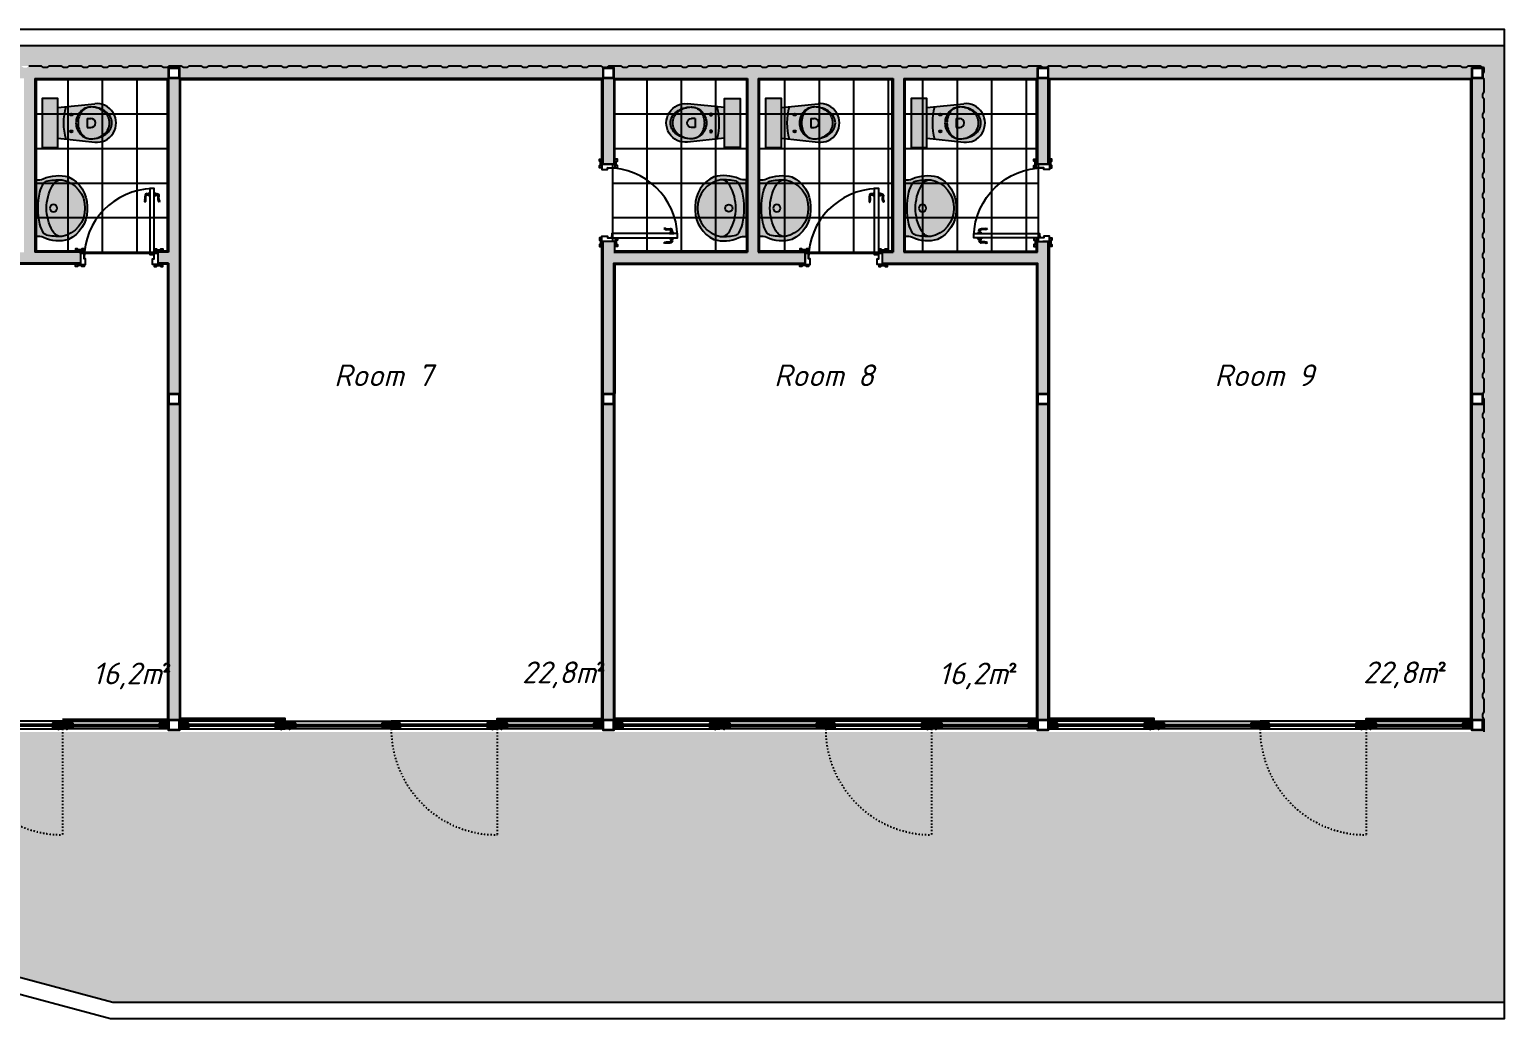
# Model space of a CAD drawing. Header units: millimetres. Extents: x 6401 to 50901, y 3799 to 12899.
# Drawn here: x 37321 to 50901, y 3799 to 12899 of the extents above; entities that cross this region are included whole.
import ezdxf

# ---------------------------------------------------------------- set-up
doc = ezdxf.new("R2010")
doc.units = ezdxf.units.MM
doc.linetypes.add('ACAD_ISO03W100', pattern=[30, 12, -18])
for name, color, linetype in [('1', 7, 'Continuous'), ('dim', 4, 'Continuous'), ('doors', 4, 'Continuous'), ('dwgmodels.com', 250, 'Continuous'), ('floor', 172, 'Continuous'), ('furniture', 34, 'Continuous'), ('Sanitary', 144, 'Continuous'), ('txt', 10, 'Continuous'), ('wall', 5, 'Continuous')]:
    doc.layers.add(name, color=color, linetype=linetype)
doc.styles.add('ISO', font='isocpeui.ttf')
pattern_1 = [(90, (-84311.5, -4706.32), (-317.5, 3e-14), []), (180, (-84311.5, -4706.32), (-3e-14, -317.5), [])]

# ---------------------------------------------------------------- blocks, each defined once
blk = doc.blocks.new('e')
h = blk.add_hatch(color=254)
edge = h.paths.add_edge_path()
edge.add_arc((17, -390), 130, 67.9226, 97.6214, ccw=False)
edge.add_arc((209, 54), 354, 246.2851, 284.7848)
edge.add_arc((174, -19), 297, 294.8814, 360.0644)
edge.add_arc((-1337, 22), 1808, 358.7186, 359.958)
edge.add_arc((170, 16), 301, 0.9533, 64.6918)
edge.add_arc((207, -30), 331, 73.8147, 114.6353)
edge.add_arc((18, 382), 122, 261.5076, 294.3542, ccw=False)
edge.add_arc((164867, 0), 164867, 179.90918, 180.09082)
blk.add_lwpolyline([(0, -261, -0.130316), (66, -270, 0.169585), (299, -288, 0.29234), (471, -18, 0.005408), (471, 21, 0.285511), (299, 288, 0.180021), (69, 271, -0.14431), (0, 261, 0.000793), (0, -261, 0.205477)], format="xyb")
blk.add_circle((161, 0), 33.4)
for centre, radius, start, end in [((674, 0), 655, 167.0046, 192.9954), ((290, 90), 260, 147.6742, 167.2892), ((107, 203), 45.8, 107.1754, 145.116), ((222, -354), 615, 88.5892, 102.0099), ((514, 0), 417, 150.1733, 209.8267), ((335, 92), 217, 135.3624, 147.7316), ((226, 192), 68.6, 80.7198, 131.1067), ((195, 8), 255, 358.1917, 80.5128), ((195, -8), 255, 279.4872, 1.8083), ((290, -90), 260, 192.7108, 212.3258), ((107, -203), 45.8, 214.884, 252.8246), ((222, 354), 615, 257.9901, 271.4108), ((335, -92), 217, 212.2684, 224.6376), ((226, -192), 68.6, 228.8933, 279.2802)]:
    blk.add_arc(centre, radius, start, end)
blk = doc.blocks.new('door-handle')
at = {"color": 0}
for p, q in [((-32, 10), (-32, -10)), ((-30, 9), (-32, 9)), ((-30, 9), (-30, -9)), ((-19, 9), (-21, 9)), ((-21, 9), (-21, -9)), ((-19, 10), (-19, -10)), ((-9, 10), (-19, 10)), ((0, 25), (-9, 25)), ((-9, 25), (-9, -25)), ((0, -25), (0, 25)), ((-62, -93), (-61, -94)), ((-32, -10), (-40, -10)), ((-30, -9), (-32, -9)), ((-19, -9), (-21, -9)), ((-9, -10), (-19, -10)), ((-9, -25), (0, -25))]:
    blk.add_line(p, q, dxfattribs=at)
for centre, radius, start, end in [((-34, -15), 25, 84.355, 191.5747), ((-25, 16), 8.47, 237.8902, 302.1098), ((-39, -82), 25.1, 149.3294, 204.9726), ((-91, -62), 42.6, 313.5613, 358.1692), ((-243, -39), 185, 350.5395, 5.9914), ((-90, -63), 42.6, 313.5613, 358.1692), ((-40, -20), 9.55, 85.9769, 192.3257), ((-596, -62), 548, 359.693, 4.1861), ((-25, -16), 8.47, 57.8902, 122.1098)]:
    blk.add_arc(centre, radius, start, end, dxfattribs=at)
blk = doc.blocks.new('door 710 top')
at = {"layer": 'doors', "color": 34, "linetype": 'ByBlock'}
for points in [[(-32, 30), (-32, 636), (-72, 636), (-72, 30), (-32, 29)], [(-678, 62), (-678, 82), (-698, 82), (-698, 72), (-738, 72), (-738, 82), (-758, 82), (-758, 62)], [(-710, 62), (-710, -62), (-663, -62), (-663, -10), (-678, -10), (-678, 62), (-710, 62)], [(0, 62), (0, -62), (-47, -62), (-47, -10), (-32, -10), (-32, 62), (0, 62)], [(-32, 62), (-32, 82), (-12, 82), (-12, 72), (28, 72), (28, 82), (48, 82), (48, 62)], [(-678, -62), (-678, -82), (-698, -82), (-698, -72), (-738, -72), (-738, -82), (-758, -82), (-758, -62)], [(-32, -62), (-32, -82), (-12, -82), (-12, -72), (28, -72), (28, -82), (48, -82), (48, -62)]]:
    blk.add_lwpolyline(points, dxfattribs=at)
at = {"layer": 'doors', "color": 30}
blk.add_arc((-32, -10), 646, 91.7733, 180, dxfattribs=at)
at = {"layer": 'doors', "color": 34, "linetype": 'ByBlock', "xscale": 0.753012053319253, "yscale": 0.753012053319253, "zscale": 0.07530120532436947, "rotation": 3.100265531844592e-08}
blk.add_blockref('door-handle', (-72, 582), dxfattribs=at)
at = {"layer": 'doors', "color": 34, "linetype": 'ByBlock', "extrusion": (0, 0, -1), "xscale": 0.7530120532028377, "yscale": 0.7530120532028377, "zscale": -0.07530120532436947, "rotation": 3.100265532323891e-08}
blk.add_blockref('door-handle', (32, 582), dxfattribs=at)
blk = doc.blocks.new('Joint-K7335')
at = {"layer": '1', "color": 7}
for points in [[(4, 11, -0.206505), (4, 12, -0.277528), (5, 12), (5, 12, 0.626267), (5, 11, 0.131441), (6, 12), (6, 18, 0.509109), (5, 18, -0.294424), (2, 18, 0.173488), (1, 19), (0, 19), (0, 2, 0.415334), (1, 1, 0.048115), (1, 1, 0.113375), (2, 1), (4, 3, 0.235966), (4, 3), (4, 3, 0.247659), (4, 3, 0.287937), (4, 3), (2, 2, -0.576722), (2, 3), (2, 3, -0.235966), (2, 3), (4, 5, 0.235966), (4, 5), (4, 6, 0.247659), (4, 6, 0.287937), (4, 6), (2, 5, -0.576722), (2, 5), (2, 6, -0.384094), (3, 7, -0.021813), (3, 7), (7, 7), (7, 8, 0.333043), (6, 8, -0.293245), (5, 9, 0.008528), (5, 9, 0.265517), (5, 9, 0.023748), (5, 10, -0.356149), (4, 11, -0.356149)], [(3, 11, 0.355005), (5, 9, -0.567624), (5, 9, -0.24708), (4, 9), (2, 9, -0.351704), (1, 10), (1, 13, -0.414214), (2, 13), (2, 13, 0.277073), (2, 13), (4, 17, -0.041112), (4, 17), (4, 18, -0.50666), (5, 18, -0.2771), (5, 17), (5, 13, 0.213422), (5, 13, -0.886227), (4, 13, 0.250571), (3, 11)]]:
    blk.add_lwpolyline(points, format="xyb", dxfattribs=at)
blk.add_lwpolyline([(2, 18, 0.632714), (1, 18), (1, 14, 0.78091), (2, 14), (3, 17, -0.117333), (3, 17, 1.218085), (3, 17, -0.285776), (3, 17, -0.145588)], format="xyb", close=True, dxfattribs=at)
blk = doc.blocks.new('reeeet')
h = blk.add_hatch()
h.set_pattern_fill('ANSI31', color=4, style=0)
h.set_pattern_definition([(45, (-123012.3033, -7117.7356), (-2.24506403, 2.24506403), [])])
edge = h.paths.add_edge_path()
edge.add_line((42, 7), (48, 7))
edge.add_line((48, 7), (48, 17))
edge.add_line((48, 17), (45, 18))
edge.add_arc((46, 20), 1.5, 180, 239.8863, ccw=False)
edge.add_line((45, 20), (45, 23))
edge.add_line((45, 23), (45, 23))
edge.add_line((45, 23), (86, 23))
edge.add_line((86, 23), (86, 22))
edge.add_arc((86, 16), 6, 0, 90, ccw=False)
edge.add_line((92, 16), (93, 16))
edge.add_line((93, 16), (93, 12))
edge.add_line((93, 12), (78, 12))
edge.add_line((78, 12), (78, 5))
edge.add_line((78, 5), (73, 5))
edge.add_line((73, 5), (73, -3))
edge.add_line((73, -3), (78, -3))
edge.add_line((78, -3), (78, -28))
edge.add_line((78, -28), (41, -28))
edge.add_line((41, -28), (41, -27))
edge.add_line((41, -27), (41, -7))
edge.add_line((41, -7), (42, -7))
edge.add_line((42, -7), (48, -7))
edge.add_line((48, -7), (48, 0))
edge.add_line((48, 0), (42, 4))
edge.add_line((42, 4), (42, 7))
edge.add_line((42, 7), (42, 7))
edge = h.paths.add_edge_path()
edge.add_line((79, -17), (84, -17))
edge.add_line((84, -17), (84, -16))
edge.add_line((84, -16), (93, -16))
edge.add_line((93, -16), (93, -26))
edge.add_arc((93, -30), 3.87, 88.7048, 161.2792)
edge.add_arc((86, -27), 3.87, 268.7048, 341.2792, ccw=False)
edge.add_line((86, -31), (86, -33))
edge.add_line((86, -33), (76, -33))
edge.add_line((76, -33), (75, -28))
edge.add_line((75, -28), (78, -28))
edge.add_line((78, -28), (79, -17))
edge = h.paths.add_edge_path()
edge.add_line((40, -8), (40, -28))
edge.add_arc((40, -34), 6.75, 90, 180)
edge.add_line((33, -34), (33, -35))
edge.add_line((33, -35), (0, -35))
edge.add_line((0, -35), (0, 35))
edge.add_line((0, 35), (44, 35))
edge.add_line((44, 35), (44, 34))
edge.add_arc((44, 28), 6, 0, 90, ccw=False)
edge.add_line((50, 28), (51, 28))
edge.add_line((51, 28), (51, 25))
edge.add_line((51, 25), (43, 25))
edge.add_line((43, 25), (43, 16))
edge.add_line((43, 16), (46, 13))
edge.add_line((46, 13), (46, 11))
edge.add_line((46, 11), (46, 11))
edge.add_line((46, 11), (33, 11))
edge.add_line((33, 11), (33, 8))
edge.add_line((33, 8), (38, 8))
edge.add_line((38, 8), (38, 6))
edge.add_line((38, 6), (40, 6))
edge.add_line((40, 6), (40, 4))
edge.add_line((40, 4), (46, -1))
edge.add_line((46, -1), (46, -2))
edge.add_line((46, -2), (46, -3))
edge.add_line((46, -3), (33, -3))
edge.add_line((33, -3), (33, -6))
edge.add_line((33, -6), (38, -6))
edge.add_line((38, -6), (38, -8))
at = {"ltscale": 10}
h = blk.add_hatch(dxfattribs=at)
h.set_pattern_fill('BRASS', color=4, scale=0.225, angle=-45, style=0)
h.set_pattern_definition([(315, (-1918.9014, -591.9627), (1.0102788, 1.0102788), []), (315, (-1918.3963, -591.4576), (1.0102788, 1.0102788), [0.714375, -0.3571875])])
h.paths.add_polyline_path([(81, 12), (81, 9), (90, 9), (90, 12)])
h = blk.add_hatch(dxfattribs=at)
h.set_pattern_fill('ANGLE', color=4, scale=0.1125, angle=-45, style=0)
h.set_pattern_definition([(315, (-1918.9014, -591.9627), (0.55565335, 0.55565335), [0.5715, -0.2143125]), (45, (-1918.9014, -591.9627), (-0.55565335, 0.55565335), [0.5715, -0.2143125])])
h.paths.add_polyline_path([(90, 12), (90, 9), (93, 9), (93, 12)])
h = blk.add_hatch()
h.set_pattern_fill('ANSI31', color=4, style=0)
h.set_pattern_definition([(45, (-123009.8033, -7117.7356), (-2.24506403, 2.24506403), [])])
edge = h.paths.add_edge_path()
edge.add_line((908, 12), (892, 12))
edge.add_line((892, 12), (892, 16))
edge.add_line((892, 16), (894, 16))
edge.add_arc((900, 16), 6, 90, 180, ccw=False)
edge.add_line((900, 22), (900, 23))
edge.add_line((900, 23), (930, 23))
edge.add_line((930, 23), (930, 10))
edge.add_line((930, 10), (926, 10))
edge.add_line((926, 10), (926, -20))
edge.add_line((926, -20), (930, -20))
edge.add_line((930, -20), (930, -28))
edge.add_line((930, -28), (908, -28))
edge.add_line((908, -28), (908, -3))
edge.add_line((908, -3), (912, -3))
edge.add_line((912, -3), (912, 5))
edge.add_line((912, 5), (908, 5))
edge.add_line((908, 5), (908, 12))
h.paths.add_polyline_path([(922, 24), (922, 35), (975, 35), (975, -36), (922, -36), (922, -29), (931, -29), (931, -19), (926, -19), (926, 9), (931, 9), (931, 24)])
edge = h.paths.add_edge_path()
edge.add_line((907, -17), (902, -17))
edge.add_line((902, -17), (902, -16))
edge.add_line((902, -16), (892, -16))
edge.add_line((892, -16), (892, -26))
edge.add_arc((893, -30), 3.87, 18.7208, 91.2952, ccw=False)
edge.add_arc((900, -28), 3.87, 198.7208, 271.2952)
edge.add_line((900, -32), (900, -33))
edge.add_line((900, -33), (910, -33))
edge.add_line((910, -33), (911, -28))
edge.add_line((911, -28), (907, -28))
edge.add_line((907, -28), (907, -17))
h = blk.add_hatch(dxfattribs=at)
h.set_pattern_fill('ANGLE', color=4, scale=0.1125, angle=-45, style=0)
h.set_pattern_definition([(225, (2904.7764, -591.9627), (-0.55565335, 0.55565335), [0.5715, -0.2143125]), (135, (2904.7764, -591.9627), (0.55565335, 0.55565335), [0.5715, -0.2143125])])
h.paths.add_polyline_path([(896, 12), (896, 9), (892, 9), (892, 12)])
h = blk.add_hatch(dxfattribs=at)
h.set_pattern_fill('BRASS', color=4, scale=0.225, angle=-45, style=0)
h.set_pattern_definition([(225, (2904.7764, -591.9627), (-1.0102788, 1.0102788), []), (225, (2904.2713, -591.4576), (-1.0102788, 1.0102788), [0.714375, -0.3571875])])
h.paths.add_polyline_path([(904, 12), (904, 9), (896, 9), (896, 12)])
h = blk.add_hatch(dxfattribs=at)
h.set_pattern_fill('ANGLE', color=4, scale=0.1125, angle=-45, style=0)
h.set_pattern_definition([(315, (-1918.9014, -601.7127), (0.55565335, 0.55565335), [0.5715, -0.2143125]), (45, (-1918.9014, -601.7127), (-0.55565335, 0.55565335), [0.5715, -0.2143125])])
edge = h.paths.add_edge_path()
edge.add_line((78, -16), (80, -16))
edge.add_line((80, -16), (80, -14))
edge.add_arc((79, -14), 1.16, 14.793, 165.207)
edge.add_line((78, -14), (78, -16))
h = blk.add_hatch(dxfattribs=at)
h.set_pattern_fill('ANGLE', color=4, scale=0.1125, angle=-45, style=0)
h.set_pattern_definition([(315, (-1923.0264, -601.7127), (0.55565335, 0.55565335), [0.5715, -0.2143125]), (45, (-1923.0264, -601.7127), (-0.55565335, 0.55565335), [0.5715, -0.2143125])])
edge = h.paths.add_edge_path()
edge.add_line((78, -17), (83, -17))
edge.add_arc((82, -16), 0.938, 306.8699, 413.1301)
edge.add_line((83, -16), (78, -16))
edge.add_arc((79, -16), 0.926, 125.8841, 234.1159)
h = blk.add_hatch(dxfattribs=at)
h.set_pattern_fill('ANGLE', color=4, scale=0.1125, angle=-45, style=0)
h.set_pattern_definition([(225, (2908.9014, -601.7127), (-0.55565335, 0.55565335), [0.5715, -0.2143125]), (135, (2908.9014, -601.7127), (0.55565335, 0.55565335), [0.5715, -0.2143125])])
edge = h.paths.add_edge_path()
edge.add_line((907, -17), (903, -17))
edge.add_arc((904, -16), 0.938, 126.8699, 233.1301, ccw=False)
edge.add_line((903, -16), (907, -16))
edge.add_arc((907, -16), 0.926, -54.1159, 54.1159, ccw=False)
h = blk.add_hatch(dxfattribs=at)
h.set_pattern_fill('ANGLE', color=4, scale=0.1125, angle=-45, style=0)
h.set_pattern_definition([(225, (2904.7764, -601.7127), (-0.55565335, 0.55565335), [0.5715, -0.2143125]), (135, (2904.7764, -601.7127), (0.55565335, 0.55565335), [0.5715, -0.2143125])])
edge = h.paths.add_edge_path()
edge.add_line((908, -16), (906, -16))
edge.add_line((906, -16), (906, -14))
edge.add_arc((907, -14), 1.16, 14.793, 165.207, ccw=False)
edge.add_line((908, -14), (908, -16))
at = {"color": 8}
for p, q in [((44, 35), (922, 35)), ((922, -36), (47, -36))]:
    blk.add_line(p, q, dxfattribs=at)
at = {"color": 4, "ltscale": 10}
for p, q in [((78, 10), (80, -13)), ((80, 10), (78, -13)), ((80, -16), (80, 9)), ((906, 10), (908, -13)), ((908, 10), (906, -13)), ((36, -22), (36, -29)), ((45, -22), (45, -29))]:
    blk.add_line(p, q, dxfattribs=at)
at = {"color": 7}
for p, q in [((80, 6), (906, 6)), ((80, -12), (906, -12))]:
    blk.add_line(p, q, dxfattribs=at)
for p, q in [((906, -16), (906, 9)), ((930, 10), (926, 10)), ((38, -8), (40, -8)), ((922, -28), (922, -36))]:
    blk.add_line(p, q)
for points in [[(40, -8), (40, -28, 0.414214), (33, -34), (33, -35), (0, -35), (0, 35), (44, 35), (44, 34, -0.414214), (50, 28), (51, 28), (51, 25), (43, 25), (43, 16), (46, 13), (46, 11), (46, 11), (33, 11), (33, 8), (38, 8), (38, 6), (40, 6), (40, 4), (46, -1), (46, -2), (46, -3), (33, -3), (33, -6), (38, -6), (38, -8)], [(908, 12), (892, 12), (892, 16), (894, 16, -0.414214), (900, 22), (900, 23), (930, 23), (930, 10), (926, 10), (926, -20), (930, -20), (930, -28), (908, -28), (908, -3), (912, -3), (912, 5), (908, 5), (908, 12)]]:
    blk.add_lwpolyline(points, format="xyb", dxfattribs=at)
for points in [[(42, 7), (48, 7), (48, 17), (45, 18, -0.267417), (45, 20), (45, 23), (45, 23), (86, 23), (86, 22, -0.414214), (92, 16), (93, 16), (93, 12), (78, 12), (78, 5), (73, 5), (73, -3), (78, -3), (78, -28), (41, -28), (41, -27), (41, -7), (42, -7), (48, -7), (48, 0), (42, 4), (42, 7)], [(79, -17), (84, -17), (84, -16), (93, -16), (93, -26, 0.327693), (90, -29, -0.327693), (86, -31), (86, -33), (76, -33), (75, -28), (78, -28), (79, -17)], [(907, -17), (902, -17), (902, -16), (892, -16), (892, -26, -0.327693), (896, -29, 0.327693), (900, -32), (900, -33), (910, -33), (911, -28), (907, -28), (907, -17)]]:
    blk.add_lwpolyline(points, format="xyb", close=True, dxfattribs=at)
at = {"color": 4, "ltscale": 10}
for points in [[(78, -13), (80, -13), (80, 10), (78, 10)], [(81, 12), (81, 9), (90, 9), (90, 12)], [(90, 12), (90, 9), (93, 9), (93, 12)], [(896, 12), (896, 9), (892, 9), (892, 12)], [(904, 12), (904, 9), (896, 9), (896, 12)], [(908, -13), (906, -13), (906, 10), (908, 10)], [(40, -22), (36, -22), (36, -8), (40, -8)], [(41, -22), (45, -22), (46, -8), (42, -8)]]:
    blk.add_lwpolyline(points, close=True, dxfattribs=at)
at = {"color": 7}
for points in [[(89, -9), (89, 3), (85, 3), (85, 2), (80, 0), (80, -7), (85, -8), (85, -9)], [(89, -9), (89, 2), (86, 2), (86, 2), (81, 0), (81, -6), (86, -8), (86, -9)], [(896, -9), (896, 3), (900, 3), (900, 2), (906, 0), (906, -7), (900, -8), (900, -9)], [(896, -9), (896, 2), (899, 2), (899, 2), (905, 0), (905, -6), (899, -8), (899, -9)]]:
    blk.add_lwpolyline(points, close=True, dxfattribs=at)
blk.add_lwpolyline([(922, 24), (922, 35), (975, 35), (975, -36), (922, -36), (922, -29), (931, -29), (931, -19), (926, -19), (926, 9), (931, 9), (931, 24), (922, 24)], dxfattribs=at)
at = {"color": 4, "ltscale": 10}
for points in [[(78, -16), (80, -16), (80, -14, 0.770201), (78, -14)], [(78, -17), (83, -17, 0.5), (83, -16), (78, -16, 0.5108)], [(907, -17), (903, -17, -0.5), (903, -16), (907, -16, -0.5108)], [(908, -16), (906, -16), (906, -14, -0.770201), (908, -14)]]:
    blk.add_lwpolyline(points, format="xyb", close=True, dxfattribs=at)
at = {"color": 7}
for radius in [6.56, 5.25]:
    blk.add_circle((40, -34), radius, dxfattribs=at)
at = {"layer": 'wall', "color": 4, "ltscale": 10, "xscale": 0.75, "yscale": 0.75, "zscale": 0.75, "rotation": 270}
for p in [(33, 11), (33, -3)]:
    blk.add_blockref('Joint-K7335', p, dxfattribs=at)
blk = doc.blocks.new('aswe34')
at = {"layer": 'dim', "color": 8, "linetype": 'ACAD_ISO03W100'}
blk.add_line((-975, -35), (-975, -1010), dxfattribs=at)
blk.add_arc((-975, -35), 975, 180.0309, 270, dxfattribs=at)
at = {"color": 4, "xscale": -1}
for p in [(-2925, 0), (-975, 0)]:
    blk.add_blockref('reeeet', p, dxfattribs=at)
at = {"color": 4}
for p in [(-2925, 0), (-975, 0)]:
    blk.add_blockref('reeeet', p, dxfattribs=at)
blk = doc.blocks.new('t')
at = {"linetype": 'ByBlock'}
h = blk.add_hatch(color=254, dxfattribs=at)
h.paths.add_polyline_path([(-145, 141), (-484, 177, 1.109549), (-484, -177), (-145, -141)])
h.paths.add_polyline_path([(0, 225), (-145, 225), (-145, -225), (0, -225)])
at = {"color": 0}
for p, q in [((-145, 141), (-484, 177)), ((-415, 41), (-448, 41)), ((-415, -41), (-415, 41)), ((-415, -41), (-448, -41)), ((-145, -141), (-484, -177))]:
    blk.add_line(p, q, dxfattribs=at)
blk.add_line((-145, 141), (-145, -141))
for centre in [(-268, 78), (-268, -77)]:
    blk.add_circle(centre, 9.95, dxfattribs=at)
for centre, radius, start, end in [((-502, 0), 178, 84.0546, 275.9454), ((-448, -109), 256, 90, 107.3785), ((-448, -55), 202, 90, 109.4203), ((-448, -55), 202, 90, 109.4203), ((-448, 50), 96.8, 62.905, 90), ((-448, 17), 129, 66.1873, 90), ((-448, 17), 129, 66.1873, 90), ((-460, 26), 124, 38.9942, 62.905), ((-760, 0), 564, 344.7124, 15.2876), ((-530, 0), 112, 151.268, 180), ((-530, 0), 112, 180, 208.732), ((-491, -22), 157, 127.0738, 151.268), ((-495, 0), 125, 154.0498, 180), ((-495, 0), 125, 154.0498, 180), ((-495, 0), 125, 180, 205.9502), ((-495, 0), 125, 180, 205.9502), ((-472, -11), 151, 130.4025, 154.0498), ((-472, -11), 151, 130.4025, 154.0498), ((-465, -56), 200, 107.3785, 127.0738), ((-458, -28), 173, 109.4203, 130.4025), ((-458, -28), 173, 109.4203, 130.4025), ((-448, 0), 41.2, 90, 270), ((-452, 9), 138, 43.1854, 66.1873), ((-452, 9), 138, 43.1854, 66.1873), ((-480, 10), 149, 18.5391, 38.9942), ((-458, 3), 146, 21.2448, 43.1854), ((-458, 3), 146, 21.2448, 43.1854), ((-510, 0), 180, 0, 18.5391), ((-510, 0), 180, 341.4609, 0), ((-467, 0), 156, 0, 21.2448), ((-467, 0), 156, 0, 21.2448), ((-467, 0), 156, 338.7552, 0), ((-467, 0), 156, 338.7552, 0), ((-491, 22), 157, 208.732, 232.9262), ((-472, 11), 151, 205.9502, 229.5975), ((-472, 11), 151, 205.9502, 229.5975), ((-465, 56), 200, 232.9262, 252.6215), ((-458, 28), 173, 229.5975, 250.5797), ((-458, 28), 173, 229.5975, 250.5797), ((-448, 109), 256, 252.6215, 270), ((-448, 55), 202, 250.5797, 270), ((-448, 55), 202, 250.5797, 270), ((-448, -17), 129, 270, 293.8127), ((-448, -17), 129, 270, 293.8127), ((-460, -26), 124, 297.095, 321.0058), ((-452, -9), 138, 293.8127, 316.8146), ((-452, -9), 138, 293.8127, 316.8146), ((-480, -10), 149, 321.0058, 341.4609), ((-458, -3), 146, 316.8146, 338.7552), ((-458, -3), 146, 316.8146, 338.7552), ((-448, -50), 96.8, 270, 297.095)]:
    blk.add_arc(centre, radius, start, end, dxfattribs=at)
at = {"layer": 'furniture', "color": 0}
blk.add_lwpolyline([(-145, 225), (-145, -225), (0, -225), (0, 225), (-145, 225)], dxfattribs=at)

msp = doc.modelspace()

# ---------------------------------------------------------------- hatches: boundary and pattern name
at = {"true_color": 0x000000}
h = msp.add_hatch(dxfattribs=at)
h.set_pattern_fill('HONEY', color=18, scale=50, style=0)
h.set_pattern_definition([(0, (-24030.59, -16846.84), (238.125, 137.48153), [158.75, -317.5]), (120, (-24030.59, -16846.84), (-238.125, 137.48153), [158.75, -317.5]), (60, (-24030.59, -16846.84), (5e-07, 274.96307), [-317.5, 158.75])])
h.paths.add_polyline_path([(6588, 12562), (50714, 12562), (50714, 6436), (30588, 6436), (30588, 8449), (26714, 8449), (26714, 6436), (6588, 6436)], flags=16)
h.paths.add_polyline_path([(26601, 5949), (26601, 6049), (26701, 6049), (26701, 5949)])
h.paths.add_polyline_path([(30601, 6049), (30701, 6049), (30701, 5949), (30601, 5949)])
h.paths.add_polyline_path([(35842, 4550), (38087, 3949), (50901, 3949), (50901, 12749), (6401, 12749), (6401, 3949), (21597, 3949), (23842, 4550)])
at = {"layer": 'dwgmodels.com', "true_color": 0x212121}
h = msp.add_hatch(color=250, dxfattribs=at)
h.paths.add_polyline_path([(36031, 12449), (37271, 12449), (37271, 10849), (36031, 10849), (36031, 10949), (35931, 10949), (35931, 10849), (34701, 10849), (34701, 10949), (34651, 10949), (34651, 9549), (34701, 9549), (34701, 10749), (37791, 10749), (37791, 10849), (37371, 10849), (37371, 12449), (38601, 12449), (38601, 12499), (34701, 12499), (34701, 12449), (35931, 12449), (35931, 11659), (36031, 11659)])
h.paths.add_polyline_path([(36396, 12562), (36376, 12549), (36346, 12549), (36326, 12562), (36212, 12562), (36192, 12549), (36162, 12549), (36142, 12562), (36028, 12562), (36008, 12549), (35978, 12549), (35958, 12562), (35844, 12562), (35824, 12549), (35794, 12549), (35774, 12562), (35660, 12562), (35640, 12549), (35610, 12549), (35590, 12562), (35476, 12562), (35456, 12549), (35426, 12549), (35406, 12562), (35292, 12562), (35272, 12549), (35242, 12549), (35222, 12562), (35108, 12562), (35088, 12549), (35058, 12549), (35038, 12562), (34924, 12562), (34904, 12549), (34874, 12549), (34854, 12562), (34740, 12562), (34720, 12549), (34701, 12549), (34701, 12499), (38601, 12499), (38601, 12549), (38651, 12549), (38651, 12562), (38604, 12562), (38584, 12549), (38554, 12549), (38534, 12562), (38420, 12562), (38400, 12549), (38370, 12549), (38350, 12562), (38236, 12562), (38216, 12549), (38186, 12549), (38166, 12562), (38052, 12562), (38032, 12549), (38002, 12549), (37982, 12562), (37868, 12562), (37848, 12549), (37818, 12549), (37798, 12562), (37684, 12562), (37664, 12549), (37634, 12549), (37614, 12562), (37500, 12562), (37480, 12549), (37450, 12549), (37430, 12562), (37316, 12562), (37296, 12549), (37266, 12549), (37246, 12562), (37132, 12562), (37112, 12549), (37082, 12549), (37062, 12562), (36948, 12562), (36928, 12549), (36898, 12549), (36878, 12562), (36764, 12562), (36744, 12549), (36714, 12549), (36694, 12562), (36580, 12562), (36560, 12549), (36530, 12549), (36510, 12562)])
h.paths.add_polyline_path([(34601, 9549), (34651, 9549), (34651, 10949), (34601, 10949)])
h.paths.add_polyline_path([(38601, 10849), (38501, 10849), (38501, 10749), (38601, 10749), (38601, 9549), (38651, 9549), (38651, 12449), (38601, 12449)])
h.paths.add_polyline_path([(38651, 9549), (38701, 9549), (38701, 12449), (38651, 12449)])
h = msp.add_hatch(color=250, dxfattribs=at)
h.paths.add_polyline_path([(42601, 12549), (42582, 12562), (42468, 12562), (42448, 12549), (42418, 12549), (42398, 12562), (42284, 12562), (42264, 12549), (42234, 12549), (42214, 12562), (42100, 12562), (42080, 12549), (42050, 12549), (42030, 12562), (41916, 12562), (41896, 12549), (41866, 12549), (41846, 12562), (41732, 12562), (41712, 12549), (41682, 12549), (41662, 12562), (41548, 12562), (41528, 12549), (41498, 12549), (41478, 12562), (41364, 12562), (41344, 12549), (41314, 12549), (41294, 12562), (41180, 12562), (41160, 12549), (41130, 12549), (41110, 12562), (40996, 12562), (40976, 12549), (40946, 12549), (40926, 12562), (40812, 12562), (40792, 12549), (40762, 12549), (40742, 12562), (40628, 12562), (40608, 12549), (40578, 12549), (40558, 12562), (40444, 12562), (40424, 12549), (40394, 12549), (40374, 12562), (40260, 12562), (40240, 12549), (40210, 12549), (40190, 12562), (40076, 12562), (40056, 12549), (40026, 12549), (40006, 12562), (39892, 12562), (39872, 12549), (39842, 12549), (39822, 12562), (39708, 12562), (39688, 12549), (39658, 12549), (39638, 12562), (39524, 12562), (39504, 12549), (39474, 12549), (39454, 12562), (39340, 12562), (39320, 12549), (39290, 12549), (39270, 12562), (39156, 12562), (39136, 12549), (39106, 12549), (39086, 12562), (38972, 12562), (38952, 12549), (38922, 12549), (38902, 12562), (38788, 12562), (38768, 12549), (38738, 12549), (38718, 12562), (38651, 12562), (38651, 12549), (38701, 12549), (38701, 12499), (42601, 12499)])
h.paths.add_polyline_path([(42601, 12499), (38701, 12499), (38701, 12449), (42601, 12449)])
h.paths.add_polyline_path([(42701, 12449), (42651, 12449), (42651, 11659), (42701, 11659)])
h.paths.add_polyline_path([(42651, 12449), (42601, 12449), (42601, 11659), (42651, 11659)])
h = msp.add_hatch(color=250, dxfattribs=at)
h.paths.add_polyline_path([(44031, 12449), (45271, 12449), (45271, 10849), (45171, 10849), (45171, 10749), (46601, 10749), (46601, 9549), (46651, 9549), (46651, 10949), (46601, 10949), (46601, 10849), (45371, 10849), (45371, 12449), (46601, 12449), (46601, 12499), (42701, 12499), (42701, 12449), (42701, 11659), (42711, 11659), (42711, 12439), (43921, 12439), (43921, 10859), (42711, 10859), (42711, 10949), (42651, 10949), (42651, 9549), (42701, 9549), (42701, 10749), (44441, 10749), (44461, 10749), (44461, 10849), (44031, 10849)])
h.paths.add_polyline_path([(46651, 11659), (46701, 11659), (46701, 12449), (46651, 12449)])
h.paths.add_polyline_path([(46601, 12499), (46601, 12549), (46650, 12549), (46630, 12562), (46516, 12562), (46496, 12549), (46466, 12549), (46446, 12562), (46332, 12562), (46312, 12549), (46282, 12549), (46262, 12562), (46148, 12562), (46128, 12549), (46098, 12549), (46078, 12562), (45964, 12562), (45944, 12549), (45914, 12549), (45894, 12562), (45780, 12562), (45760, 12549), (45730, 12549), (45710, 12562), (45596, 12562), (45576, 12549), (45546, 12549), (45526, 12562), (45412, 12562), (45392, 12549), (45362, 12549), (45342, 12562), (45228, 12562), (45208, 12549), (45178, 12549), (45158, 12562), (45044, 12562), (45024, 12549), (44994, 12549), (44974, 12562), (44860, 12562), (44840, 12549), (44810, 12549), (44790, 12562), (44676, 12562), (44656, 12549), (44626, 12549), (44606, 12562), (44492, 12562), (44472, 12549), (44442, 12549), (44422, 12562), (44308, 12562), (44288, 12549), (44258, 12549), (44238, 12562), (44124, 12562), (44104, 12549), (44074, 12549), (44054, 12562), (43940, 12562), (43920, 12549), (43890, 12549), (43870, 12562), (43756, 12562), (43736, 12549), (43706, 12549), (43686, 12562), (43572, 12562), (43552, 12549), (43522, 12549), (43502, 12562), (43388, 12562), (43368, 12549), (43338, 12549), (43318, 12562), (43204, 12562), (43184, 12549), (43154, 12549), (43134, 12562), (43020, 12562), (43000, 12549), (42970, 12549), (42950, 12562), (42836, 12562), (42816, 12549), (42786, 12549), (42766, 12562), (42652, 12562), (42651, 12561), (42651, 12549), (42701, 12549), (42701, 12499)])
h.paths.add_polyline_path([(46701, 10949), (46651, 10949), (46651, 9549), (46701, 9549)])
h.paths.add_polyline_path([(42651, 10949), (42601, 10949), (42601, 9549), (42651, 9549)])
h.paths.add_polyline_path([(50601, 12499), (50601, 12549), (50651, 12549), (50651, 12562), (50564, 12562), (50544, 12549), (50514, 12549), (50494, 12562), (50380, 12562), (50360, 12549), (50330, 12549), (50310, 12562), (50196, 12562), (50176, 12549), (50146, 12549), (50126, 12562), (50012, 12562), (49992, 12549), (49962, 12549), (49942, 12562), (49828, 12562), (49808, 12549), (49778, 12549), (49758, 12562), (49644, 12562), (49624, 12549), (49594, 12549), (49574, 12562), (49460, 12562), (49440, 12549), (49410, 12549), (49390, 12562), (49276, 12562), (49256, 12549), (49226, 12549), (49206, 12562), (49092, 12562), (49072, 12549), (49042, 12549), (49022, 12562), (48908, 12562), (48888, 12549), (48858, 12549), (48838, 12562), (48724, 12562), (48704, 12549), (48674, 12549), (48654, 12562), (48540, 12562), (48520, 12549), (48490, 12549), (48470, 12562), (48356, 12562), (48336, 12549), (48306, 12549), (48286, 12562), (48172, 12562), (48152, 12549), (48122, 12549), (48102, 12562), (47988, 12562), (47968, 12549), (47938, 12549), (47918, 12562), (47804, 12562), (47784, 12549), (47754, 12549), (47734, 12562), (47620, 12562), (47600, 12549), (47570, 12549), (47550, 12562), (47436, 12562), (47416, 12549), (47386, 12549), (47366, 12562), (47252, 12562), (47232, 12549), (47202, 12549), (47182, 12562), (47068, 12562), (47048, 12549), (47018, 12549), (46998, 12562), (46884, 12562), (46864, 12549), (46834, 12549), (46814, 12562), (46700, 12562), (46680, 12549), (46701, 12549), (46701, 12499)])
h.paths.add_polyline_path([(46701, 12499), (46701, 12449), (50601, 12449), (50601, 12499)])
msp.add_hatch(color=250, dxfattribs=at).paths.add_polyline_path([(46651, 12449), (46601, 12449), (46601, 11659), (46651, 11659)])
h = msp.add_hatch(color=250, dxfattribs=at)
h.paths.add_polyline_path([(50651, 12449), (50601, 12449), (50601, 9549), (50651, 9549)])
h.paths.add_polyline_path([(50714, 11150), (50701, 11170), (50701, 11200), (50714, 11220), (50714, 11334), (50701, 11354), (50701, 11384), (50714, 11404), (50714, 11518), (50701, 11538), (50701, 11568), (50714, 11588), (50714, 11702), (50701, 11722), (50701, 11752), (50714, 11772), (50714, 11886), (50701, 11906), (50701, 11936), (50714, 11956), (50714, 12070), (50701, 12090), (50701, 12120), (50714, 12140), (50714, 12254), (50701, 12274), (50701, 12304), (50714, 12324), (50714, 12438), (50707, 12449), (50651, 12449), (50651, 9549), (50704, 9549), (50714, 9564), (50714, 9678), (50701, 9698), (50701, 9728), (50714, 9748), (50714, 9862), (50701, 9882), (50701, 9912), (50714, 9932), (50714, 10046), (50701, 10066), (50701, 10096), (50714, 10116), (50714, 10230), (50701, 10250), (50701, 10280), (50714, 10300), (50714, 10414), (50701, 10434), (50701, 10464), (50714, 10484), (50714, 10598), (50701, 10618), (50701, 10648), (50714, 10668), (50714, 10782), (50701, 10802), (50701, 10832), (50714, 10852), (50714, 10966), (50701, 10986), (50701, 11016), (50714, 11036)])
h = msp.add_hatch(color=250, dxfattribs=at)
h.paths.add_polyline_path([(42601, 6549), (42651, 6549), (42651, 9449), (42601, 9449)])
h.paths.add_polyline_path([(42701, 9449), (42651, 9449), (42651, 6549), (42701, 6549)])
h.paths.add_polyline_path([(38601, 6549), (38651, 6549), (38651, 9449), (38601, 9449)])
h.paths.add_polyline_path([(38651, 6549), (38701, 6549), (38701, 9449), (38651, 9449)])
h.paths.add_polyline_path([(46601, 6549), (46651, 6549), (46651, 9449), (46601, 9449)])
h.paths.add_polyline_path([(46651, 6549), (46701, 6549), (46701, 9449), (46651, 9449)])
h = msp.add_hatch(color=250, dxfattribs=at)
h.paths.add_polyline_path([(50714, 8206), (50701, 8226), (50701, 8256), (50714, 8276), (50714, 8390), (50701, 8410), (50701, 8440), (50714, 8460), (50714, 8574), (50701, 8594), (50701, 8624), (50714, 8644), (50714, 8758), (50701, 8778), (50701, 8808), (50714, 8828), (50714, 8942), (50701, 8962), (50701, 8992), (50714, 9012), (50714, 9126), (50701, 9146), (50701, 9176), (50714, 9196), (50714, 9310), (50701, 9330), (50701, 9360), (50714, 9380), (50714, 9494), (50711, 9499), (50701, 9499), (50701, 9449), (50651, 9449), (50651, 6549), (50701, 6549), (50701, 6499), (50714, 6499), (50714, 6550), (50701, 6570), (50701, 6600), (50714, 6620), (50714, 6734), (50701, 6754), (50701, 6784), (50714, 6804), (50714, 6918), (50701, 6938), (50701, 6968), (50714, 6988), (50714, 7102), (50701, 7122), (50701, 7152), (50714, 7172), (50714, 7286), (50701, 7306), (50701, 7336), (50714, 7356), (50714, 7470), (50701, 7490), (50701, 7520), (50714, 7540), (50714, 7654), (50701, 7674), (50701, 7704), (50714, 7724), (50714, 7838), (50701, 7858), (50701, 7888), (50714, 7908), (50714, 8022), (50701, 8042), (50701, 8072), (50714, 8092)])
h.paths.add_polyline_path([(50651, 9449), (50601, 9449), (50601, 6549), (50651, 6549)])
at = {"layer": 'floor'}
h = msp.add_hatch(dxfattribs=at)
h.set_pattern_fill('ANSI37', color=256, scale=100, angle=45, style=0)
h.set_pattern_definition([(90, (-116311.5, -4706.32), (-317.5, 3e-14), []), (180, (-116311.5, -4706.32), (-3e-14, -317.5), [])])
h.paths.add_polyline_path([(37381, 12439), (38591, 12439), (38591, 10859), (38501, 10859), (38501, 10839), (37791, 10839), (37791, 10859), (37381, 10859)])
h = msp.add_hatch(dxfattribs=at)
h.set_pattern_fill('ANSI37', color=256, scale=100, angle=45, style=0)
h.set_pattern_definition(pattern_1)
h.paths.add_polyline_path([(42711, 12439), (43921, 12439), (43921, 10859), (42711, 10859), (42711, 10949), (42691, 10949), (42691, 11659), (42711, 11659)])
h = msp.add_hatch(dxfattribs=at)
h.set_pattern_fill('ANSI37', color=256, scale=100, angle=45, style=0)
h.set_pattern_definition(pattern_1)
edge = h.paths.add_edge_path()
edge.add_line((44041, 12439), (45261, 12439))
edge.add_line((45261, 12439), (45261, 10859))
edge.add_line((45261, 10859), (45171, 10859))
edge.add_line((45171, 10859), (45171, 10839))
edge.add_line((45171, 10839), (44461, 10839))
edge.add_line((44461, 10839), (44461, 10859))
edge.add_line((44461, 10859), (44041, 10859))
edge.add_line((44041, 10859), (44041, 12439))
edge.add_line((44041, 12439), (45261, 12439))
h = msp.add_hatch(dxfattribs=at)
h.set_pattern_fill('ANSI37', color=256, scale=100, angle=45, style=0)
h.set_pattern_definition(pattern_1)
h.paths.add_polyline_path([(46591, 12439), (45381, 12439), (45381, 10859), (46591, 10859), (46591, 10949), (46611, 10949), (46611, 11659), (46591, 11659)])

# ---------------------------------------------------------------- linework, layer by layer
at = {"color": 4}
for p, q in [((37371, 12449), (37371, 10849)), ((38601, 12449), (38601, 11659)), ((42701, 12449), (42701, 11659)), ((42701, 12449), (43931, 12449)), ((43931, 12449), (43931, 10849)), ((44031, 12449), (44031, 10849)), ((44031, 12449), (45271, 12449)), ((45271, 12449), (45271, 10849)), ((45371, 12449), (45371, 10849)), ((45371, 12449), (46601, 12449)), ((46601, 12449), (46601, 11659)), ((38601, 10949), (38601, 10849)), ((46601, 10849), (46601, 10949)), ((37791, 10749), (34701, 10749)), ((37791, 10849), (37371, 10849)), ((38601, 10849), (38501, 10849)), ((38601, 10749), (38501, 10749)), ((42701, 10849), (43931, 10849)), ((42701, 10749), (44461, 10749)), ((42711, 10739), (42711, 9549)), ((44031, 10849), (44461, 10849)), ((44461, 10859), (44461, 10739)), ((45171, 10859), (45171, 10739)), ((45171, 10849), (45271, 10849)), ((45171, 10849), (45271, 10849)), ((45171, 10749), (46601, 10749)), ((45371, 10849), (46601, 10849)), ((46601, 10749), (46601, 9549))]:
    msp.add_line(p, q, dxfattribs=at)
at = {"color": 1}
for p, q in [((38701, 12449), (38701, 11659)), ((46701, 10949), (46701, 9549))]:
    msp.add_line(p, q, dxfattribs=at)
at = {"color": 3}
for p, q in [((37791, 10739), (34711, 10739)), ((38591, 10739), (38501, 10739)), ((38591, 10739), (38591, 6549))]:
    msp.add_line(p, q, dxfattribs=at)
for points in [[(38067, 3799), (50901, 3799), (50901, 12899), (6401, 12899), (6401, 3799), (21617, 3799), (23862, 4400), (35822, 4400)], [(38087, 3949), (50901, 3949), (50901, 12749), (6401, 12749), (6401, 3949), (21597, 3949), (23842, 4550), (35842, 4550)]]:
    msp.add_lwpolyline(points, close=True)
at = {"color": 5}
for points in [[(38972, 12562), (38972, 12562), (38952, 12549), (38922, 12549), (38902, 12562), (38788, 12562), (38768, 12549), (38738, 12549), (38718, 12562), (38604, 12562), (38584, 12549), (38554, 12549), (38534, 12562), (38420, 12562), (38400, 12549), (38370, 12549), (38350, 12562), (38236, 12562), (38216, 12549), (38186, 12549), (38166, 12562), (38052, 12562), (38032, 12549), (38002, 12549), (37982, 12562), (37868, 12562), (37848, 12549), (37818, 12549), (37798, 12562), (37684, 12562), (37664, 12549), (37634, 12549), (37614, 12562), (37500, 12562), (37480, 12549), (37450, 12549), (37430, 12562), (37316, 12562)], [(41916, 12562), (41916, 12562), (41896, 12549), (41866, 12549), (41846, 12562), (41732, 12562), (41712, 12549), (41682, 12549), (41662, 12562), (41548, 12562), (41528, 12549), (41498, 12549), (41478, 12562), (41364, 12562), (41344, 12549), (41314, 12549), (41294, 12562), (41180, 12562), (41160, 12549), (41130, 12549), (41110, 12562), (40996, 12562), (40976, 12549), (40946, 12549), (40926, 12562), (40812, 12562), (40792, 12549), (40762, 12549), (40742, 12562), (40628, 12562), (40608, 12549), (40578, 12549), (40558, 12562), (40444, 12562), (40424, 12549), (40394, 12549), (40374, 12562), (40260, 12562), (40240, 12549), (40210, 12549), (40190, 12562), (40076, 12562), (40056, 12549), (40026, 12549), (40006, 12562), (39892, 12562), (39872, 12549), (39842, 12549), (39822, 12562), (39708, 12562), (39688, 12549), (39658, 12549), (39638, 12562), (39524, 12562), (39504, 12549), (39474, 12549), (39454, 12562), (39340, 12562), (39320, 12549), (39290, 12549), (39270, 12562), (39156, 12562), (39136, 12549), (39106, 12549), (39086, 12562), (38972, 12562)], [(44860, 12562), (44860, 12562), (44840, 12549), (44810, 12549), (44790, 12562), (44676, 12562), (44656, 12549), (44626, 12549), (44606, 12562), (44492, 12562), (44472, 12549), (44442, 12549), (44422, 12562), (44308, 12562), (44288, 12549), (44258, 12549), (44238, 12562), (44124, 12562), (44104, 12549), (44074, 12549), (44054, 12562), (43940, 12562), (43920, 12549), (43890, 12549), (43870, 12562), (43756, 12562), (43736, 12549), (43706, 12549), (43686, 12562), (43572, 12562), (43552, 12549), (43522, 12549), (43502, 12562), (43388, 12562), (43368, 12549), (43338, 12549), (43318, 12562), (43204, 12562), (43184, 12549), (43154, 12549), (43134, 12562), (43020, 12562), (43000, 12549), (42970, 12549), (42950, 12562), (42836, 12562), (42816, 12549), (42786, 12549), (42766, 12562), (42652, 12562), (42632, 12549), (42602, 12549), (42582, 12562), (42468, 12562), (42448, 12549), (42418, 12549), (42398, 12562), (42284, 12562), (42264, 12549), (42234, 12549), (42214, 12562), (42100, 12562), (42080, 12549), (42050, 12549), (42030, 12562), (41916, 12562)], [(47804, 12562), (47804, 12562), (47784, 12549), (47754, 12549), (47734, 12562), (47620, 12562), (47600, 12549), (47570, 12549), (47550, 12562), (47436, 12562), (47416, 12549), (47386, 12549), (47366, 12562), (47252, 12562), (47232, 12549), (47202, 12549), (47182, 12562), (47068, 12562), (47048, 12549), (47018, 12549), (46998, 12562), (46884, 12562), (46864, 12549), (46834, 12549), (46814, 12562), (46700, 12562), (46680, 12549), (46650, 12549), (46630, 12562), (46516, 12562), (46496, 12549), (46466, 12549), (46446, 12562), (46332, 12562), (46312, 12549), (46282, 12549), (46262, 12562), (46148, 12562), (46128, 12549), (46098, 12549), (46078, 12562), (45964, 12562), (45944, 12549), (45914, 12549), (45894, 12562), (45780, 12562), (45760, 12549), (45730, 12549), (45710, 12562), (45596, 12562), (45576, 12549), (45546, 12549), (45526, 12562), (45412, 12562), (45392, 12549), (45362, 12549), (45342, 12562), (45228, 12562), (45208, 12549), (45178, 12549), (45158, 12562), (45044, 12562), (45024, 12549), (44994, 12549), (44974, 12562), (44860, 12562)], [(50714, 12549), (50698, 12549), (50678, 12562), (50564, 12562), (50544, 12549), (50514, 12549), (50494, 12562), (50380, 12562), (50360, 12549), (50330, 12549), (50310, 12562), (50196, 12562), (50176, 12549), (50146, 12549), (50126, 12562), (50012, 12562), (49992, 12549), (49962, 12549), (49942, 12562), (49828, 12562), (49808, 12549), (49778, 12549), (49758, 12562), (49644, 12562), (49624, 12549), (49594, 12549), (49574, 12562), (49460, 12562), (49440, 12549), (49410, 12549), (49390, 12562), (49276, 12562), (49256, 12549), (49226, 12549), (49206, 12562), (49092, 12562), (49072, 12549), (49042, 12549), (49022, 12562), (48908, 12562), (48888, 12549), (48858, 12549), (48838, 12562), (48724, 12562), (48704, 12549), (48674, 12549), (48654, 12562), (48540, 12562), (48520, 12549), (48490, 12549), (48470, 12562), (48356, 12562), (48336, 12549), (48306, 12549), (48286, 12562), (48172, 12562), (48152, 12549), (48122, 12549), (48102, 12562), (47988, 12562), (47968, 12549), (47938, 12549), (47918, 12562), (47804, 12562)], [(50714, 12438), (50701, 12458), (50701, 12488), (50714, 12508), (50714, 12549)], [(50714, 9380), (50714, 9494), (50701, 9514), (50701, 9544), (50714, 9564), (50714, 9678), (50701, 9698), (50701, 9728), (50714, 9748), (50714, 9862), (50701, 9882), (50701, 9912), (50714, 9932), (50714, 10046), (50701, 10066), (50701, 10096), (50714, 10116), (50714, 10230), (50701, 10250), (50701, 10280), (50714, 10300), (50714, 10414), (50701, 10434), (50701, 10464), (50714, 10484), (50714, 10598), (50701, 10618), (50701, 10648), (50714, 10668), (50714, 10782), (50701, 10802), (50701, 10832), (50714, 10852), (50714, 10966), (50701, 10986), (50701, 11016), (50714, 11036), (50714, 11150), (50701, 11170), (50701, 11200), (50714, 11220), (50714, 11334), (50701, 11354), (50701, 11384), (50714, 11404), (50714, 11518), (50701, 11538), (50701, 11568), (50714, 11588), (50714, 11702), (50701, 11722), (50701, 11752), (50714, 11772), (50714, 11886), (50701, 11906), (50701, 11936), (50714, 11956), (50714, 12070), (50701, 12090), (50701, 12120), (50714, 12140), (50714, 12254), (50701, 12274), (50701, 12304), (50714, 12324), (50714, 12438)], [(50714, 6436), (50714, 6550), (50701, 6570), (50701, 6600), (50714, 6620), (50714, 6734), (50701, 6754), (50701, 6784), (50714, 6804), (50714, 6918), (50701, 6938), (50701, 6968), (50714, 6988), (50714, 7102), (50701, 7122), (50701, 7152), (50714, 7172), (50714, 7286), (50701, 7306), (50701, 7336), (50714, 7356), (50714, 7470), (50701, 7490), (50701, 7520), (50714, 7540), (50714, 7654), (50701, 7674), (50701, 7704), (50714, 7724), (50714, 7838), (50701, 7858), (50701, 7888), (50714, 7908), (50714, 8022), (50701, 8042), (50701, 8072), (50714, 8092), (50714, 8206), (50701, 8226), (50701, 8256), (50714, 8276), (50714, 8390), (50701, 8410), (50701, 8440), (50714, 8460), (50714, 8574), (50701, 8594), (50701, 8624), (50714, 8644), (50714, 8758), (50701, 8778), (50701, 8808), (50714, 8828), (50714, 8942), (50701, 8962), (50701, 8992), (50714, 9012), (50714, 9126), (50701, 9146), (50701, 9176), (50714, 9196), (50714, 9310), (50701, 9330), (50701, 9360), (50714, 9380), (50714, 9494)]]:
    msp.add_lwpolyline(points, dxfattribs=at)
at = {"color": 4}
for points in [[(37371, 12449), (38601, 12449), (38601, 10849)], [(42601, 12449), (42601, 12449), (38701, 12449), (38701, 6549), (39676, 6549)], [(42601, 11659), (42601, 12449)], [(46701, 11659), (46701, 12449), (50601, 12449), (50601, 6549), (49626, 6549)], [(41626, 6549), (42601, 6549), (42601, 10949)], [(47676, 6549), (46701, 6549), (46701, 10949)], [(38601, 10749), (38601, 6549), (37626, 6549)], [(45171, 10749), (46601, 10749), (46601, 6549), (42701, 6549), (42701, 10749), (44441, 10749)]]:
    msp.add_lwpolyline(points, dxfattribs=at)
at = {"color": 3}
for points in [[(38591, 10859), (38591, 11659), (38591, 12439), (37381, 12439), (37381, 10859), (37791, 10859)], [(39676, 6534), (39676, 6559), (38711, 6559), (38711, 12439), (42591, 12439), (42591, 12439)], [(42591, 11659), (42591, 12439), (42591, 12439)], [(42591, 11659), (42711, 11659), (42711, 12439), (43921, 12439), (43921, 10859), (42711, 10859), (42711, 10949), (42651, 10949)], [(44461, 10739), (44461, 10859), (44041, 10859), (44041, 12439), (45261, 12439), (45261, 10859), (45171, 10859), (45171, 10739)], [(46711, 11659), (46591, 11659), (46591, 12439), (45381, 12439), (45381, 10859), (46591, 10859), (46591, 10949), (46711, 10949)], [(49626, 6534), (49626, 6559), (50591, 6559), (50591, 12439), (46711, 12439), (46711, 11659)], [(41626, 6534), (41626, 6559), (42591, 6559), (42591, 10949)], [(47676, 6534), (47676, 6559), (46711, 6559), (46711, 10949), (46651, 10949)], [(38501, 10859), (38591, 10859), (38591, 10859), (38591, 10859)], [(45171, 10739), (46591, 10739), (46591, 6559), (42711, 6559), (42711, 10739), (44461, 10739)]]:
    msp.add_lwpolyline(points, dxfattribs=at)
at = {"layer": 'floor'}
for points in [[(37381, 12439), (38591, 12439), (38591, 10859), (38501, 10859), (38501, 10839), (37791, 10839), (37791, 10859), (37381, 10859), (37381, 12439)], [(44041, 12439), (45261, 12439), (45261, 10859), (45171, 10859), (45171, 10839), (44461, 10839), (44461, 10859), (44041, 10859), (44041, 12439), (45261, 12439)]]:
    msp.add_lwpolyline(points, dxfattribs=at)
for points in [[(42711, 12439), (43921, 12439), (43921, 10859), (42711, 10859), (42711, 10949), (42691, 10949), (42691, 11659), (42711, 11659), (42711, 12439)], [(46591, 12439), (45381, 12439), (45381, 10859), (46591, 10859), (46591, 10949), (46611, 10949), (46611, 11659), (46591, 11659), (46591, 12439)]]:
    msp.add_lwpolyline(points, close=True, dxfattribs=at)
at = {"layer": 'wall'}
for points in [[(38601, 12549), (38701, 12549), (38701, 12449), (38601, 12449), (38601, 12549)], [(42601, 12549), (42701, 12549), (42701, 12449), (42601, 12449), (42601, 12549)], [(46601, 12549), (46701, 12549), (46701, 12449), (46601, 12449), (46601, 12549)], [(50601, 12549), (50701, 12549), (50701, 12449), (50601, 12449), (50601, 12549)], [(38601, 9549), (38701, 9549), (38701, 9449), (38601, 9449), (38601, 9549)], [(42601, 9549), (42701, 9549), (42701, 9449), (42601, 9449), (42601, 9549)], [(46601, 9549), (46701, 9549), (46701, 9449), (46601, 9449), (46601, 9549)], [(50601, 9549), (50701, 9549), (50701, 9449), (50601, 9449), (50601, 9549)], [(38601, 6549), (38701, 6549), (38701, 6449), (38601, 6449), (38601, 6549)], [(42601, 6549), (42701, 6549), (42701, 6449), (42601, 6449), (42601, 6549)], [(46601, 6549), (46701, 6549), (46701, 6449), (46601, 6449), (46601, 6549)], [(50601, 6549), (50701, 6549), (50701, 6449), (50601, 6449), (50601, 6549)]]:
    msp.add_lwpolyline(points, dxfattribs=at)
for points in [[(38606, 12544), (38696, 12544), (38696, 12454), (38606, 12454)], [(42606, 12544), (42696, 12544), (42696, 12454), (42606, 12454)], [(46606, 12544), (46696, 12544), (46696, 12454), (46606, 12454)], [(50606, 12544), (50696, 12544), (50696, 12454), (50606, 12454)], [(38606, 9544), (38696, 9544), (38696, 9454), (38606, 9454)], [(42606, 9544), (42696, 9544), (42696, 9454), (42606, 9454)], [(46606, 9544), (46696, 9544), (46696, 9454), (46606, 9454)], [(50606, 9544), (50696, 9544), (50696, 9454), (50606, 9454)], [(38606, 6544), (38696, 6544), (38696, 6454), (38606, 6454)], [(42606, 6544), (42696, 6544), (42696, 6454), (42606, 6454)], [(46606, 6544), (46696, 6544), (46696, 6454), (46606, 6454)], [(50606, 6544), (50696, 6544), (50696, 6454), (50606, 6454)]]:
    msp.add_lwpolyline(points, close=True, dxfattribs=at)

# ---------------------------------------------------------------- block references
at = {"layer": 'doors', "color": 34, "linetype": 'ByBlock', "rotation": 270}
msp.add_blockref('door 710 top', (42651, 10949), dxfattribs=at)
at = {"layer": 'doors', "color": 34, "linetype": 'ByBlock', "xscale": -1, "rotation": 90}
msp.add_blockref('door 710 top', (46651, 10949), dxfattribs=at)
at = {"layer": 'doors', "color": 34, "linetype": 'ByBlock'}
for p in [(38501, 10799), (45171, 10799)]:
    msp.add_blockref('door 710 top', p, dxfattribs=at)
at = {"layer": 'doors', "color": 4}
for p in [(38601, 6499), (42601, 6499), (46601, 6499), (50601, 6499)]:
    msp.add_blockref('aswe34', p, dxfattribs=at)
at = {"layer": 'Sanitary', "rotation": 180}
for name, p in [('t', (37438, 12039)), ('t', (44098, 12039)), ('t', (45438, 12039)), ('e', (43921, 11255))]:
    msp.add_blockref(name, p, dxfattribs=at)
at = {"layer": 'Sanitary', "xscale": -1, "rotation": 180}
msp.add_blockref('t', (43864, 12039), dxfattribs=at)
at = {"layer": 'Sanitary', "color": 1, "xscale": -1, "rotation": 180}
for p in [(37381, 11255), (44041, 11255), (45381, 11255)]:
    msp.add_blockref('e', p, dxfattribs=at)

# ---------------------------------------------------------------- texts
at = {"layer": 'txt', "char_height": 200, "width": 1588.14, "attachment_point": 1, "style": 'ISO'}
for s, insert in [('Room 7', (40125, 9817)), ('Room 8', (44176, 9817)), ('Room 9', (48231, 9817)), (' 16,2m{\\fISOCPEUR|b0|i0|c204|p34;²}', (37773, 7074)), ('22,8m{\\fISOCPEUR|b0|i0|c204|p34;²}', (41855, 7084)), (' 16,2m{\\fISOCPEUR|b0|i0|c204|p34;²}', (45563, 7074)), ('22,8m{\\fISOCPEUR|b0|i0|c204|p34;²}', (49600, 7084))]:
    msp.add_mtext(s, dxfattribs=dict(at, insert=insert))

doc.saveas('drawing.dxf')
